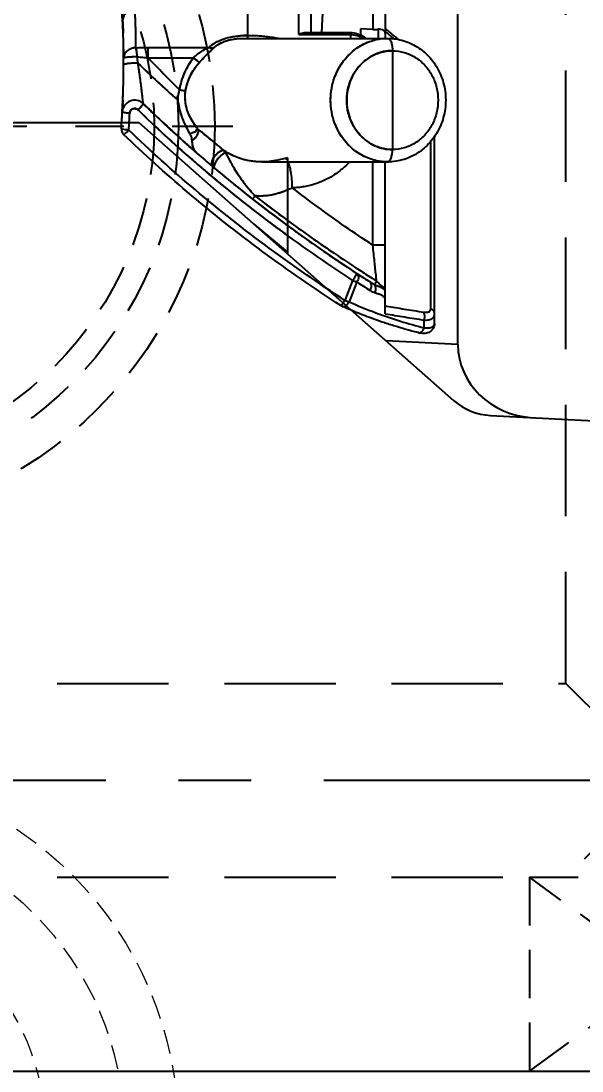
# Model space of a CAD drawing. Header units: millimetres. Extents: x 29875 to 31218, y -21313 to -20364.
# Drawn here: x 30561.32 to 30584.48, y -20722.24 to -20678.9 of the extents above; entities that cross this region are included whole.
import ezdxf

# ---------------------------------------------------------------- set-up
doc = ezdxf.new("R2010")
doc.units = ezdxf.units.MM
doc.header["$LTSCALE"] = 8
for name, pattern in [('CENTER', [2, 1.25, -0.25, 0.25, -0.25]), ('HIDDEN', [0.375, 0.25, -0.125]), ('HIDDEN2', [0.1875, 0.125, -0.0625])]:
    doc.linetypes.add(name, pattern=pattern)
doc.layers.get('DEFPOINTS').update_dxf_attribs({"color": 6})
for name, color, linetype in [('Cav-cor', 30, 'Continuous'), ('GE', 214, 'Continuous'), ('PRODUCT', 1, 'Continuous'), ('SP', 3, 'Continuous'), ('WT', 4, 'Continuous')]:
    doc.layers.add(name, color=color, linetype=linetype)
doc.layers.add('dim', color=3, linetype='Continuous', lineweight=15)
doc.styles.add('ROMANS', font='ROMANS.shx', dxfattribs={"height": 5, "bigfont": 'chineset.shx'})
doc.styles.get("Standard").update_dxf_attribs({"font": 'txt.shx', "width": 0.8, "bigfont": 'chineset.shx'})
doc.dimstyles.new('ISO-25', dxfattribs={"dimtxt": 5, "dimasz": 4, "dimexe": 0.3, "dimexo": 0.3, "dimtad": 0, "dimzin": 1, "dimdsep": 46, "dimtxsty": 'Standard', "dimcen": 0, "dimclrd": 3, "dimclre": 3, "dimclrt": 3, "dimazin": 0, "dimtfac": 1, "dimtofl": 0, "dimtmove": 0, "dimatfit": 0, "dimfxl": 0, "dimarcsym": 0})

# ---------------------------------------------------------------- blocks, each defined once
blk = doc.blocks.new('*D27089')
at = {"layer": 'DEFPOINTS', "color": 0}
for p in [(30627.82, -20690.167), (30477.82, -20713.239), (30627.82, -20842.89)]:
    blk.add_point(p, dxfattribs=at)
at = {"layer": 'dim', "color": 3, "lineweight": -2}
for p, q in [((30627.82, -20690.467), (30627.82, -20843.19)), ((30477.82, -20713.539), (30477.82, -20843.19)), ((30481.82, -20842.89), (30543.862, -20842.89)), ((30623.82, -20842.89), (30561.778, -20842.89))]:
    blk.add_line(p, q, dxfattribs=at)
at = {"layer": 'dim', "color": 3}
for points in [[(30481.82, -20842.224), (30481.82, -20843.557), (30477.82, -20842.89)], [(30623.82, -20843.557), (30623.82, -20842.224), (30627.82, -20842.89)]]:
    blk.add_solid(points, dxfattribs=at)
at = {"layer": 'dim', "color": 3, "insert": (30552.82, -20842.89), "char_height": 5, "attachment_point": 5}
blk.add_mtext('150.00', dxfattribs=at)
blk = doc.blocks.new('20160815.170155')
at = {"layer": 'GE', "lineweight": 13}
h = blk.add_hatch(dxfattribs=at)
h.set_pattern_fill('ANSI31', color=256, scale=4, style=0)
h.set_pattern_definition([(315, (26687.59036, -19615.64165), (-0.3535533906, -0.3535533906), [])])
h.paths.add_polyline_path([(0, 0), (0, -8, -0.414214), (-8, 0)])
h.paths.add_polyline_path([(0, 8, -0.414214), (8, 0), (0, 0)])
at = {"layer": 'GE', "linetype": 'CENTER', "lineweight": 13, "ltscale": 5}
for p, q in [((0, 18), (0, -18)), ((18, 0), (-18, 0))]:
    blk.add_line(p, q, dxfattribs=at)
at = {"layer": 'GE', "linetype": 'HIDDEN2', "lineweight": 13}
for radius in [15, 12.75, 9.5, 8]:
    blk.add_circle((0, 0), radius, dxfattribs=at)
at = {"layer": 'GE', "lineweight": 13, "style": 'ROMANS', "width": 0.75}
for s, p in [('G', (-5.027, 1.244)), ('E', (1.624, -5.579))]:
    blk.add_text(s, height=4.343, dxfattribs=at).set_placement(p)
blk = doc.blocks.new('20160826.095208')
at = {"layer": 'SP', "linetype": 'CENTER'}
for p, q in [((0, -17.25), (0, 17.25)), ((-17.25, 0), (17.25, 0))]:
    blk.add_line(p, q, dxfattribs=at)
at = {"layer": 'SP', "linetype": 'HIDDEN'}
for radius in [16.5, 15, 14]:
    blk.add_circle((0, 0), radius, dxfattribs=at)
at = {"layer": 'SP'}
for s, p in [('S', (-5.456, 1.995)), ('P', (3.888, -6.392))]:
    blk.add_text(s, height=4.111, dxfattribs=at).set_placement(p)
at = {"layer": 'SP', "color": 6, "insert": (-1.275, -8.844), "char_height": 3.2812, "attachment_point": 5}
blk.add_mtext('Ø30.00', dxfattribs=at)
blk = doc.blocks.new('20150513.114825')
at = {"layer": 'WT', "color": 125, "linetype": 'HIDDEN'}
for p, q in [((-5.5, 8), (5.5, 8)), ((5.5, 8), (-5.5, 0)), ((-5.5, 8), (5.5, 0)), ((-5.5, 0), (-5.5, 8)), ((5.5, 0), (5.5, 8)), ((-5.5, 0), (5.5, 0))]:
    blk.add_line(p, q, dxfattribs=at)
blk = doc.blocks.new('*D27716')
at = {"layer": 'DEFPOINTS', "color": 0}
for p in [(30627.82, -20714.239), (30489.82, -20722.239), (30489.82, -20738.084)]:
    blk.add_point(p, dxfattribs=at)
at = {"layer": 'dim', "color": 3, "lineweight": -2}
for p, q in [((30627.82, -20714.539), (30627.82, -20738.384)), ((30489.82, -20722.539), (30489.82, -20738.384)), ((30493.82, -20738.084), (30549.528, -20738.084)), ((30623.82, -20738.084), (30568.112, -20738.084))]:
    blk.add_line(p, q, dxfattribs=at)
at = {"layer": 'dim', "color": 3}
for points in [[(30493.82, -20737.417), (30493.82, -20738.75), (30489.82, -20738.084)], [(30623.82, -20738.75), (30623.82, -20737.417), (30627.82, -20738.084)]]:
    blk.add_solid(points, dxfattribs=at)
at = {"layer": 'dim', "color": 3, "insert": (30558.82, -20738.084), "char_height": 5, "attachment_point": 5}
blk.add_mtext('138.00', dxfattribs=at)

msp = doc.modelspace()

# ---------------------------------------------------------------- linework, layer by layer
at = {"layer": 'Cav-cor', "color": 241}
for p, q in [((30579.363, -20692.249), (30579.363, -20670.322)), ((30570.677, -20674.194), (30570.677, -20679.615)), ((30570.535, -20679.612), (30570.535, -20679.612)), ((30570.535, -20679.612), (30570.677, -20679.615)), ((30570.677, -20679.612), (30576.463, -20679.612)), ((30566.568, -20679.984), (30569.078, -20679.984)), ((30566.568, -20680.412), (30566.568, -20679.984)), ((30576.658, -20680.122), (30576.658, -20684.202)), ((30566.568, -20680.412), (30568.439, -20680.412)), ((30549.231, -20683.086), (30566.193, -20683.086)), ((30566.193, -20683.086), (30579.186, -20694.556)), ((30568.22, -20684.029), (30568.286, -20684.087)), ((30572.32, -20684.548), (30572.213, -20684.577)), ((30572.213, -20684.577), (30572.213, -20684.577)), ((30572.32, -20684.548), (30572.32, -20688.495)), ((30571.265, -20684.712), (30571.262, -20684.712)), ((30572.32, -20684.712), (30576.463, -20684.712)), ((30569.001, -20685.147), (30569.094, -20685.225)), ((30572.32, -20688.418), (30570.933, -20687.271)), ((30579.363, -20692.249), (30576.397, -20692.093)), ((30580.71, -20695.178), (30627.82, -20697.647)), ((30485.82, -20722.239), (30619.82, -20722.239))]:
    msp.add_line(p, q, dxfattribs=at)
msp.add_lwpolyline([(30572.213, -20684.577), (30571.931, -20684.642), (30571.466, -20684.705), (30571.262, -20684.712)], dxfattribs=at)
for centre, radius, start, end in [((30536.381, -20680.042), 29.69, 0.0774, 3.094), ((30570.73, -20684.005), 4.517, 90.6769, 92.7645), ((30530.496, -20680.521), 35.065, 359.6831, 0.1447), ((30601.088, -20644.581), 50.205, 225.9067, 228.4434), ((30603.69, -20645.154), 51.197, 223.5251, 225.6011), ((30520.15, -20680.372), 45.412, 357.3801, 359.3564), ((30528.728, -20680.512), 36.834, 359.4244, 359.6846), ((30566.015, -20682.676), 0.51, 45.7559, 177.2504), ((30603.526, -20644.159), 53.254, 225.7578, 228.3484), ((30603.656, -20644.026), 53.441, 225.7582, 229.0101), ((30572.261, -20677.111), 6.74, 228.3811, 228.5614), ((30571.499, -20682.465), 3.712, 174.829, 175.3464), ((30569.837, -20682.025), 1.736, 182.6008, 184.5348), ((30499.486, -20679.474), 66.096, 356.86813, 357.24478), ((30506.516, -20679.817), 59.058, 357.24874, 357.44672), ((30500.147, -20679.545), 65.74, 356.91297, 357.24599), ((30566.015, -20682.714), 0.204, 45.7633, 177.243), ((30603.918, -20643.778), 54.134, 225.7699, 228.9776), ((30604.502, -20643.085), 54.706, 228.3324, 228.455), ((30604.714, -20642.844), 55.027, 228.547, 228.9846), ((30605.075, -20642.429), 55.577, 228.9853, 229.8197), ((30570.929, -20682.342), 2.268, 237.087, 239.7653), ((30605.074, -20642.467), 55.881, 228.9657, 229.7956), ((30605.349, -20642.106), 56.001, 229.8188, 229.9438), ((30605.772, -20641.599), 56.661, 229.9459, 231.1079), ((30605.768, -20641.642), 56.96, 229.9208, 231.0769), ((30606.448, -20640.763), 57.736, 231.10703, 231.97735), ((30606.425, -20640.83), 58.005, 231.07624, 231.95792), ((30607.513, -20639.388), 59.475, 231.98512, 233.72045), ((30607.484, -20639.426), 59.427, 231.98439, 233.59724), ((30607.895, -20638.61), 60.159, 232.15217, 233.74691), ((30607.332, -20639.664), 59.482, 231.96159, 233.69698), ((30608.011, -20638.748), 60.623, 233.69229, 233.93151), ((30580.84, -20692.682), 2.5, 228.5615, 267)]:
    msp.add_arc(centre, radius, start, end, dxfattribs=at)
msp.add_ellipse((30582.61, -20692.274), major_axis=(-3.243, 0.17), ratio=0.923761, start_param=0.048374, end_param=1.570796, dxfattribs=at)
for points in [[(30565.519, -20678.896), (30565.448, -20677.627), (30565.284, -20676.375), (30564.969, -20675.165)], [(30566.071, -20680.002), (30566.236, -20679.99), (30566.402, -20679.984), (30566.568, -20679.984)], [(30566.125, -20680.379), (30566.273, -20680.384), (30566.421, -20680.396), (30566.568, -20680.412)], [(30567.803, -20682.131), (30567.815, -20681.997), (30567.837, -20681.864), (30567.869, -20681.734)], [(30567.8, -20682.159), (30567.802, -20682.174), (30567.803, -20682.188), (30567.804, -20682.202)], [(30572.25, -20684.578), (30572.238, -20684.575), (30572.225, -20684.574), (30572.213, -20684.577)], [(30571.262, -20684.712), (30571.072, -20684.712), (30570.881, -20684.694), (30570.694, -20684.657)]]:
    msp.add_open_spline(points, degree=3, dxfattribs=at)
for points, knots in [([(30566.028, -20678.44), (30565.96, -20678.441), (30565.826, -20678.465), (30565.654, -20678.566), (30565.539, -20678.716), (30565.515, -20678.838), (30565.519, -20678.896)], [0, 0, 0, 0, 0.26978, 0.52894, 0.771042, 1, 1, 1, 1]), ([(30565.561, -20680.432), (30565.56, -20680.127), (30565.552, -20679.614), (30565.53, -20679.103), (30565.519, -20678.896)], [0, 0, 0, 0, 0.594294, 1, 1, 1, 1]), ([(30569.078, -20679.984), (30569.16, -20679.912), (30569.35, -20679.775), (30569.69, -20679.624), (30570.086, -20679.528), (30570.368, -20679.501), (30570.513, -20679.493)], [0, 0, 0, 0, 0.211529, 0.451951, 0.718626, 1, 1, 1, 1]), ([(30569.301, -20679.99), (30569.366, -20679.929), (30569.575, -20679.78), (30569.999, -20679.639), (30570.35, -20679.612), (30570.535, -20679.612)], [0, 0, 0, 0, 0.202278, 0.578925, 1, 1, 1, 1]), ([(30576.463, -20684.712), (30576.308, -20684.712), (30575.998, -20684.679), (30575.553, -20684.532), (30575.142, -20684.294), (30574.661, -20683.866), (30574.226, -20683.153), (30574.046, -20682.162), (30574.226, -20681.171), (30574.661, -20680.459), (30575.142, -20680.031), (30575.553, -20679.792), (30575.998, -20679.645), (30576.308, -20679.612), (30576.463, -20679.612)], [0, 0, 0, 0, 0.060184, 0.120765, 0.182035, 0.244215, 0.370808, 0.5, 0.629192, 0.755785, 0.817965, 0.879235, 0.939816, 1, 1, 1, 1]), ([(30576.463, -20679.612), (30576.476, -20679.612), (30576.504, -20679.621), (30576.541, -20679.652), (30576.575, -20679.701), (30576.615, -20679.792), (30576.649, -20679.935), (30576.658, -20680.057), (30576.658, -20680.122)], [0, 0, 0, 0, 0.067661, 0.148179, 0.248013, 0.368589, 0.662744, 1, 1, 1, 1]), ([(30566.071, -20680.002), (30566.005, -20680.002), (30565.875, -20680.023), (30565.706, -20680.116), (30565.589, -20680.258), (30565.561, -20680.375), (30565.561, -20680.431)], [0, 0, 0, 0, 0.269845, 0.528546, 0.770551, 1, 1, 1, 1]), ([(30566.126, -20680.379), (30566.123, -20680.342), (30566.115, -20680.27), (30566.099, -20680.144), (30566.084, -20680.055), (30566.071, -20680.002)], [0, 0, 0, 0, 0.293936, 0.567491, 1, 1, 1, 1]), ([(30568.439, -20680.412), (30568.491, -20680.369), (30568.593, -20680.282), (30568.751, -20680.163), (30568.913, -20680.064), (30569.024, -20680.01), (30569.078, -20679.984)], [0, 0, 0, 0, 0.2632, 0.520054, 0.767122, 1, 1, 1, 1]), ([(30568.681, -20680.613), (30568.786, -20680.493), (30568.947, -20680.325), (30569.158, -20680.122), (30569.257, -20680.032), (30569.301, -20679.99)], [0, 0, 0, 0, 0.54401, 0.79259, 1, 1, 1, 1]), ([(30569.078, -20679.984), (30569.098, -20679.991), (30569.17, -20680.01), (30569.25, -20680.008), (30569.301, -20679.99)], [0, 0, 0, 0, 0.270769, 1, 1, 1, 1]), ([(30576.658, -20680.122), (30576.534, -20680.122), (30576.286, -20680.149), (30575.93, -20680.266), (30575.601, -20680.457), (30575.217, -20680.799), (30574.868, -20681.37), (30574.725, -20682.162), (30574.868, -20682.955), (30575.217, -20683.525), (30575.601, -20683.868), (30575.93, -20684.058), (30576.286, -20684.176), (30576.534, -20684.202), (30576.658, -20684.202)], [0, 0, 0, 0, 0.060176, 0.120763, 0.18203, 0.244211, 0.370805, 0.499998, 0.629191, 0.755786, 0.817967, 0.879235, 0.939823, 1, 1, 1, 1]), ([(30566.126, -20680.379), (30566.055, -20680.382), (30565.952, -20680.379), (30565.82, -20680.385), (30565.735, -20680.392), (30565.673, -20680.399), (30565.631, -20680.406), (30565.607, -20680.41), (30565.588, -20680.413), (30565.574, -20680.417), (30565.563, -20680.422), (30565.561, -20680.428), (30565.561, -20680.431)], [0, 0, 0, 0, 0.367965, 0.538211, 0.689213, 0.814646, 0.866053, 0.909019, 0.942984, 0.968053, 0.98542, 1, 1, 1, 1]), ([(30566.154, -20680.639), (30566.081, -20680.637), (30565.943, -20680.637), (30565.78, -20680.648), (30565.671, -20680.665), (30565.62, -20680.677), (30565.589, -20680.689), (30565.572, -20680.697), (30565.561, -20680.708), (30565.561, -20680.715)], [0, 0, 0, 0, 0.359638, 0.678948, 0.805126, 0.901733, 0.937792, 0.96565, 1, 1, 1, 1]), ([(30566.154, -20680.639), (30566.149, -20680.596), (30566.14, -20680.509), (30566.13, -20680.422), (30566.125, -20680.379)], [0, 0, 0, 0, 0.499264, 1, 1, 1, 1]), ([(30566.371, -20682.311), (30566.371, -20682.311), (30566.37, -20682.309), (30566.37, -20682.308), (30566.37, -20682.303), (30566.369, -20682.296), (30566.368, -20682.282), (30566.365, -20682.261), (30566.363, -20682.236), (30566.359, -20682.205), (30566.355, -20682.17), (30566.349, -20682.115), (30566.34, -20682.038), (30566.329, -20681.938), (30566.316, -20681.828), (30566.296, -20681.668), (30566.27, -20681.456), (30566.234, -20681.192), (30566.196, -20680.918), (30566.168, -20680.733), (30566.154, -20680.639)], [0, 0, 0, 0, 0.000454, 0.001825, 0.004099, 0.00726, 0.016177, 0.028452, 0.043918, 0.062324, 0.083412, 0.106923, 0.160265, 0.220703, 0.28669, 0.357078, 0.507616, 0.666985, 0.831883, 1, 1, 1, 1]), ([(30567.869, -20681.734), (30567.913, -20681.496), (30568.054, -20681.03), (30568.297, -20680.607), (30568.439, -20680.412)], [0, 0, 0, 0, 0.499953, 1, 1, 1, 1]), ([(30568.121, -20681.775), (30568.155, -20681.561), (30568.291, -20681.14), (30568.537, -20680.775), (30568.681, -20680.613)], [0, 0, 0, 0, 0.500453, 1, 1, 1, 1]), ([(30568.439, -20680.412), (30568.466, -20680.432), (30568.518, -20680.471), (30568.589, -20680.526), (30568.642, -20680.573), (30568.671, -20680.6), (30568.681, -20680.613)], [0, 0, 0, 0, 0.325169, 0.618758, 0.85102, 1, 1, 1, 1]), ([(30567.869, -20681.734), (30567.92, -20681.743), (30568.003, -20681.757), (30568.087, -20681.771), (30568.121, -20681.775)], [0, 0, 0, 0, 0.60236, 1, 1, 1, 1]), ([(30568.102, -20682.104), (30568.101, -20682.076), (30568.098, -20681.967), (30568.107, -20681.857), (30568.121, -20681.775)], [0, 0, 0, 0, 0.248662, 1, 1, 1, 1]), ([(30566.157, -20682.568), (30566.186, -20682.538), (30566.229, -20682.494), (30566.281, -20682.436), (30566.314, -20682.398), (30566.34, -20682.366), (30566.359, -20682.34), (30566.368, -20682.324), (30566.373, -20682.313), (30566.371, -20682.311)], [0, 0, 0, 0, 0.371554, 0.54352, 0.695166, 0.820731, 0.914905, 0.974568, 1, 1, 1, 1]), ([(30567.804, -20682.202), (30567.835, -20682.444), (30567.958, -20682.918), (30568.172, -20683.355), (30568.293, -20683.563)], [0, 0, 0, 0, 0.504573, 1, 1, 1, 1]), ([(30568.637, -20683.365), (30568.497, -20683.199), (30568.249, -20682.826), (30568.123, -20682.388), (30568.106, -20682.162)], [0, 0, 0, 0, 0.489287, 1, 1, 1, 1]), ([(30565.811, -20682.704), (30565.772, -20682.702), (30565.699, -20682.697), (30565.614, -20682.687), (30565.559, -20682.676), (30565.531, -20682.668), (30565.514, -20682.662), (30565.505, -20682.655), (30565.505, -20682.652)], [0, 0, 0, 0, 0.374097, 0.693644, 0.816894, 0.909696, 0.969892, 1, 1, 1, 1]), ([(30568.293, -20683.563), (30568.314, -20683.553), (30568.351, -20683.528), (30568.407, -20683.496), (30568.458, -20683.487), (30568.496, -20683.478), (30568.529, -20683.464), (30568.564, -20683.434), (30568.577, -20683.394), (30568.588, -20683.366), (30568.608, -20683.35), (30568.627, -20683.359), (30568.637, -20683.365)], [0, 0, 0, 0, 0.161624, 0.314296, 0.455588, 0.522477, 0.58688, 0.709417, 0.831115, 0.880678, 0.917867, 1, 1, 1, 1]), ([(30568.293, -20683.563), (30568.3, -20683.575), (30568.312, -20683.598), (30568.328, -20683.634), (30568.343, -20683.67), (30568.359, -20683.705), (30568.369, -20683.739), (30568.367, -20683.772), (30568.365, -20683.806), (30568.378, -20683.828), (30568.386, -20683.838)], [0, 0, 0, 0, 0.13701, 0.270598, 0.402528, 0.534809, 0.655617, 0.763635, 0.869345, 1, 1, 1, 1]), ([(30568.637, -20683.365), (30568.653, -20683.45), (30568.611, -20683.594), (30568.501, -20683.744), (30568.424, -20683.811), (30568.381, -20683.839)], [0, 0, 0, 0, 0.460516, 0.73089, 1, 1, 1, 1]), ([(30568.637, -20683.365), (30568.798, -20683.497), (30569.153, -20683.789), (30569.507, -20684.082), (30569.697, -20684.246)], [0, 0, 0, 0, 0.4525, 1, 1, 1, 1]), ([(30568.381, -20683.839), (30568.382, -20683.892), (30568.389, -20683.991), (30568.42, -20684.134), (30568.492, -20684.261), (30568.563, -20684.33), (30568.602, -20684.364)], [0, 0, 0, 0, 0.269502, 0.504981, 0.734649, 1, 1, 1, 1]), ([(30569.697, -20684.246), (30569.669, -20684.241), (30569.599, -20684.252), (30569.499, -20684.305), (30569.396, -20684.389), (30569.303, -20684.495), (30569.23, -20684.611), (30569.191, -20684.709), (30569.18, -20684.781), (30569.181, -20684.837), (30569.199, -20684.875), (30569.217, -20684.891)], [0, 0, 0, 0, 0.095293, 0.221033, 0.370176, 0.529462, 0.683288, 0.817131, 0.87347, 0.922058, 1, 1, 1, 1]), ([(30569.762, -20684.338), (30569.739, -20684.345), (30569.69, -20684.368), (30569.586, -20684.441), (30569.462, -20684.567), (30569.36, -20684.71), (30569.307, -20684.825), (30569.293, -20684.877), (30569.291, -20684.901)], [0, 0, 0, 0, 0.094295, 0.214348, 0.501455, 0.787799, 0.906726, 1, 1, 1, 1]), ([(30569.697, -20684.246), (30569.716, -20684.265), (30569.735, -20684.299), (30569.756, -20684.33), (30569.762, -20684.338)], [0, 0, 0, 0, 0.724779, 1, 1, 1, 1]), ([(30569.762, -20684.338), (30569.765, -20684.334), (30569.773, -20684.322), (30569.782, -20684.31), (30569.788, -20684.301)], [0, 0, 0, 0, 0.311825, 1, 1, 1, 1]), ([(30569.762, -20684.338), (30569.788, -20684.371), (30569.83, -20684.446), (30569.889, -20684.564), (30569.959, -20684.683), (30570.025, -20684.811), (30570.099, -20684.94), (30570.207, -20685.117), (30570.294, -20685.247), (30570.356, -20685.333)], [0, 0, 0, 0, 0.108387, 0.221328, 0.341452, 0.465346, 0.593713, 0.726102, 1, 1, 1, 1]), ([(30570.694, -20684.657), (30570.535, -20684.626), (30570.22, -20684.532), (30569.929, -20684.383), (30569.788, -20684.301)], [0, 0, 0, 0, 0.499395, 1, 1, 1, 1]), ([(30572.32, -20684.64), (30572.315, -20684.633), (30572.296, -20684.608), (30572.271, -20684.585), (30572.25, -20684.578)], [0, 0, 0, 0, 0.301831, 1, 1, 1, 1]), ([(30576.463, -20684.712), (30576.476, -20684.712), (30576.504, -20684.704), (30576.541, -20684.672), (30576.575, -20684.624), (30576.615, -20684.533), (30576.649, -20684.39), (30576.658, -20684.268), (30576.658, -20684.202)], [0, 0, 0, 0, 0.067661, 0.148179, 0.248013, 0.368589, 0.662744, 1, 1, 1, 1]), ([(30569.291, -20684.901), (30569.29, -20684.908), (30569.289, -20684.932), (30569.297, -20684.959), (30569.31, -20684.97)], [0, 0, 0, 0, 0.307391, 1, 1, 1, 1]), ([(30570.356, -20685.333), (30570.403, -20685.401), (30570.598, -20685.672), (30570.814, -20685.928), (30570.984, -20686.114)], [0, 0, 0, 0, 0.246914, 1, 1, 1, 1]), ([(30572.32, -20685.876), (30572.106, -20685.968), (30571.668, -20686.11), (30571.206, -20686.135), (30570.984, -20686.114)], [0, 0, 0, 0, 0.510796, 1, 1, 1, 1]), ([(30570.984, -20686.114), (30570.969, -20686.132), (30570.95, -20686.158), (30570.925, -20686.19), (30570.911, -20686.209), (30570.899, -20686.224), (30570.892, -20686.234), (30570.888, -20686.24), (30570.886, -20686.243), (30570.885, -20686.244), (30570.884, -20686.245), (30570.884, -20686.245)], [0, 0, 0, 0, 0.418732, 0.591338, 0.735645, 0.849955, 0.932703, 0.961905, 0.982886, 0.995578, 1, 1, 1, 1])]:
    msp.add_open_spline(points, degree=3, knots=knots, dxfattribs=at)
at = {"layer": 'PRODUCT'}
for p, q in [((30576.36, -20676.153), (30576.36, -20679.612)), ((30575.85, -20676.55), (30575.85, -20679.242)), ((30573.3, -20679.373), (30573.3, -20677.908)), ((30573.799, -20678.02), (30573.725, -20679.373)), ((30572.79, -20679.455), (30572.79, -20678.28)), ((30573.065, -20679.373), (30574.924, -20679.373)), ((30574.924, -20679.455), (30574.924, -20679.373)), ((30575.85, -20679.242), (30575.34, -20679.216)), ((30575.34, -20679.216), (30575.34, -20679.483)), ((30576.07, -20679.239), (30576.07, -20679.612)), ((30570.536, -20679.612), (30576.463, -20679.612)), ((30572.79, -20679.455), (30574.924, -20679.455)), ((30566.568, -20679.984), (30569.078, -20679.984)), ((30566.568, -20680.412), (30566.568, -20679.984)), ((30566.568, -20680.412), (30568.439, -20680.412)), ((30565.468, -20683.345), (30565.468, -20683.345)), ((30578.4, -20691.378), (30578.4, -20683.637)), ((30571.262, -20684.712), (30576.463, -20684.712)), ((30575.85, -20688.153), (30575.85, -20684.712)), ((30576.36, -20690.98), (30576.36, -20684.712)), ((30576.36, -20688.153), (30575.85, -20688.153)), ((30575.016, -20689.607), (30574.693, -20690.427)), ((30575.193, -20689.668), (30574.87, -20690.487)), ((30574.568, -20690.669), (30574.528, -20690.647)), ((30577.969, -20691.562), (30577.969, -20691.241))]:
    msp.add_line(p, q, dxfattribs=at)
msp.add_arc((30566.015, -20682.676), 0.51, 45.7559, 177.2504, dxfattribs=at)
for points, start_tangent, end_tangent in [([(30565.519, -20678.896), (30564.964, -20675.142)], (-0.055226, 0.998474), (-0.253023, 0.96746)), ([(30565.476, -20678.272), (30565.519, -20678.896)], (0.081044, -0.996711), (0.055225, -0.998474)), ([(30566.028, -20678.44), (30565.827, -20678.477), (30565.659, -20678.578), (30565.55, -20678.725), (30565.519, -20678.896)], (-0.999866, -0.016381), (0.055226, -0.998474)), ([(30566.071, -20680.002), (30566.059, -20679.202), (30566.028, -20678.44)], (-0.0026, 0.999997), (-0.05523, 0.998474)), ([(30565.519, -20678.896), (30565.529, -20679.098)], (0.055225, -0.998474), (0.047411, -0.998875)), ([(30565.56, -20680.238), (30565.546, -20679.518), (30565.519, -20678.896)], (-0.008394, 0.999965), (-0.055226, 0.998474)), ([(30565.529, -20679.098), (30565.541, -20679.379)], (0.047411, -0.998875), (0.037006, -0.999315)), ([(30572.79, -20679.455), (30572.955, -20679.388), (30573.068, -20679.373)], (0.878339, 0.478038), (0.999992, -0.004088)), ([(30574.924, -20679.373), (30575.221, -20679.421)], (1, -0.000359), (0.949423, -0.314001)), ([(30575.85, -20679.242), (30575.965, -20679.244), (30576.07, -20679.239)], (0.998671, -0.05153), (0.995849, 0.091017)), ([(30576.273, -20679.277), (30576.181, -20679.244), (30576.07, -20679.239)], (-0.870687, 0.491837), (-0.995849, -0.091017)), ([(30576.36, -20679.402), (30576.336, -20679.332), (30576.273, -20679.277)], (0, 1), (-0.870687, 0.491837)), ([(30576.36, -20679.203), (30576.393, -20679.231)], (0.760423, -0.649429), (0.760745, -0.64905)), ([(30576.398, -20679.356), (30576.36, -20679.323)], (-0.7612, 0.648517), (-0.760825, 0.648957)), ([(30576.393, -20679.231), (30576.419, -20679.253)], (0.760745, -0.64905), (0.761002, -0.64875)), ([(30576.562, -20679.495), (30576.398, -20679.356)], (-0.762777, 0.646662), (-0.7612, 0.648517)), ([(30576.419, -20679.253), (30576.458, -20679.287)], (0.761002, -0.64875), (0.76138, -0.648305)), ([(30576.458, -20679.287), (30576.621, -20679.425)], (0.76138, -0.648305), (0.762967, -0.646437)), ([(30569.078, -20679.984), (30569.166, -20679.911), (30569.258, -20679.846), (30569.353, -20679.787), (30569.451, -20679.735), (30569.554, -20679.688), (30569.66, -20679.647), (30569.771, -20679.611), (30569.887, -20679.579), (30570.009, -20679.552), (30570.14, -20679.53), (30570.279, -20679.512), (30570.429, -20679.498), (30570.592, -20679.49)], (0.746474, 0.665415), (0.999538, 0.03041)), ([(30569.301, -20679.99), (30569.373, -20679.928), (30569.45, -20679.873), (30569.531, -20679.825), (30569.617, -20679.782), (30569.705, -20679.745), (30569.798, -20679.712), (30569.893, -20679.685), (30569.993, -20679.662), (30570.098, -20679.644), (30570.208, -20679.629), (30570.324, -20679.619), (30570.448, -20679.613), (30570.534, -20679.612)], (0.72515, 0.688591), (1, 0.00026)), ([(30570.592, -20679.49), (30570.771, -20679.488)], (0.999538, 0.03041), (0.999977, -0.006825)), ([(30570.771, -20679.488), (30570.969, -20679.493), (30571.192, -20679.507), (30571.443, -20679.532), (30571.724, -20679.569), (30571.974, -20679.611)], (0.999977, -0.006825), (0.983623, -0.18024)), ([(30574.106, -20682.162), (30574.186, -20681.503), (30574.421, -20680.888), (30574.797, -20680.359), (30575.285, -20679.953), (30575.854, -20679.699), (30576.462, -20679.612)], (0, 1), (1, 0.000037)), ([(30574.924, -20679.455), (30574.926, -20679.612)], (0.015368, -0.999882), (0.015218, -0.999884)), ([(30574.924, -20679.455), (30575.137, -20679.477)], (0.999996, 0.002917), (0.97782, -0.209446)), ([(30575.137, -20679.477), (30575.341, -20679.544)], (0.97782, -0.209446), (0.911156, -0.412062)), ([(30575.221, -20679.421), (30575.498, -20679.565), (30575.562, -20679.617)], (0.949423, -0.314001), (0.752779, -0.658273)), ([(30575.341, -20679.544), (30575.459, -20679.608)], (0.911156, -0.412062), (0.849019, -0.528362)), ([(30576.462, -20679.612), (30576.794, -20679.637), (30577.446, -20679.837), (30578.022, -20680.226), (30578.473, -20680.776), (30578.759, -20681.439), (30578.857, -20682.162)], (1, 0.000054), (0, -1)), ([(30576.725, -20679.633), (30576.562, -20679.495)], (-0.764345, 0.644807), (-0.762777, 0.646662)), ([(30576.621, -20679.425), (30576.723, -20679.511)], (0.762967, -0.646437), (0.763946, -0.64528)), ([(30576.723, -20679.511), (30576.918, -20679.676)], (0.763946, -0.64528), (0.765824, -0.64305)), ([(30565.558, -20680.06), (30565.56, -20680.238)], (0.013923, -0.999903), (0.008394, -0.999965)), ([(30565.56, -20680.238), (30565.561, -20680.324)], (0.008394, -0.999965), (0.005774, -0.999983)), ([(30565.561, -20680.432), (30565.56, -20680.238)], (-0.002566, 0.999997), (-0.008394, 0.999965)), ([(30565.6, -20680.267), (30565.561, -20680.431)], (-0.438978, -0.898498), (0.002599, -0.999997)), ([(30566.071, -20680.002), (30565.876, -20680.035), (30565.71, -20680.128), (30565.6, -20680.267)], (-1, -0.000813), (-0.438978, -0.898498)), ([(30566.071, -20680.002), (30566.314, -20679.989), (30566.568, -20679.984)], (0.997223, 0.074474), (1, 0.000074)), ([(30566.126, -20680.379), (30566.11, -20680.232), (30566.092, -20680.102), (30566.071, -20680.002)], (-0.070318, 0.997525), (-0.230551, 0.97306)), ([(30568.439, -20680.412), (30568.52, -20680.344), (30568.593, -20680.284), (30568.663, -20680.23), (30568.729, -20680.182), (30568.794, -20680.138), (30568.857, -20680.1), (30568.918, -20680.065), (30568.976, -20680.034), (30569.03, -20680.007), (30569.078, -20679.984)], (0.766758, 0.641936), (0.90567, 0.423982)), ([(30568.681, -20680.613), (30568.764, -20680.52), (30568.841, -20680.438), (30568.913, -20680.363), (30568.981, -20680.294), (30569.046, -20680.231), (30569.107, -20680.172), (30569.164, -20680.118), (30569.216, -20680.07), (30569.262, -20680.027), (30569.301, -20679.99)], (0.661278, 0.750141), (0.725233, 0.688504)), ([(30569.078, -20679.984), (30569.157, -20680.002), (30569.232, -20680.004), (30569.301, -20679.99)], (0.948979, -0.31534), (0.94549, 0.325652)), ([(30574.773, -20682.162), (30574.836, -20681.638), (30575.024, -20681.146), (30575.323, -20680.721), (30575.715, -20680.396), (30576.17, -20680.192), (30576.658, -20680.122), (30577.146, -20680.192), (30577.601, -20680.396), (30577.992, -20680.721), (30578.291, -20681.145), (30578.479, -20681.638), (30578.542, -20682.162)], (0, 1), (0, -1)), ([(30565.561, -20680.324), (30565.561, -20680.432)], (0.005774, -0.999983), (0.002567, -0.999997)), ([(30565.605, -20680.41), (30565.561, -20680.431)], (-0.993141, -0.116927), (0.002599, -0.999997)), ([(30565.561, -20680.715), (30565.561, -20680.432)], (0.00549, 0.999985), (-0.002566, 0.999997)), ([(30566.154, -20680.639), (30565.935, -20680.64), (30565.741, -20680.655), (30565.608, -20680.682), (30565.561, -20680.715)], (-0.999513, 0.031211), (-0.005556, -0.999985)), ([(30566.126, -20680.379), (30565.914, -20680.382), (30565.73, -20680.393), (30565.605, -20680.41)], (-0.998918, -0.046502), (-0.993141, -0.116927)), ([(30566.125, -20680.379), (30566.341, -20680.391), (30566.568, -20680.412)], (0.999378, -0.035259), (0.993838, -0.110843)), ([(30566.154, -20680.639), (30566.14, -20680.508), (30566.125, -20680.379)], (-0.103248, 0.994656), (-0.111213, 0.993797)), ([(30566.154, -20680.639), (30566.951, -20681.395), (30567.784, -20682.15)], (0.718165, -0.695872), (0.748264, -0.663401)), ([(30566.371, -20682.311), (30566.366, -20682.268), (30566.351, -20682.135), (30566.325, -20681.902), (30566.284, -20681.571), (30566.228, -20681.148), (30566.154, -20680.639)], (-0.103219, 0.994659), (-0.152193, 0.988351)), ([(30567.869, -20681.734), (30567.211, -20681.077), (30566.568, -20680.412)], (-0.714462, 0.699675), (-0.688646, 0.725098)), ([(30567.869, -20681.734), (30567.911, -20681.541), (30567.965, -20681.349), (30568.032, -20681.158), (30568.112, -20680.968), (30568.206, -20680.781), (30568.315, -20680.595), (30568.439, -20680.412)], (0.178552, 0.98393), (0.587293, 0.809374)), ([(30568.121, -20681.775), (30568.156, -20681.601), (30568.207, -20681.427), (30568.272, -20681.257), (30568.352, -20681.089), (30568.446, -20680.925), (30568.556, -20680.766), (30568.681, -20680.613)], (0.160298, 0.987069), (0.661259, 0.750158)), ([(30568.439, -20680.412), (30568.546, -20680.493), (30568.632, -20680.564), (30568.681, -20680.613)], (0.809372, -0.587296), (0.622037, -0.782988)), ([(30565.505, -20682.652), (30565.561, -20680.715)], (0.047981, 0.998848), (0.00549, 0.999985)), ([(30567.803, -20682.131), (30567.819, -20681.991), (30567.841, -20681.859), (30567.869, -20681.734)], (0.09137, 0.995817), (0.242329, 0.970194)), ([(30567.869, -20681.734), (30567.973, -20681.752), (30568.062, -20681.767), (30568.121, -20681.775)], (0.983931, -0.178551), (0.992148, -0.125066)), ([(30568.102, -20682.104), (30568.101, -20681.989), (30568.107, -20681.879), (30568.121, -20681.775)], (-0.044958, 0.998989), (0.160295, 0.987069)), ([(30565.527, -20682.158), (30565.505, -20682.652)], (-0.039212, -0.999231), (-0.047981, -0.998848)), ([(30566.157, -20682.568), (30566.27, -20682.448), (30566.349, -20682.353), (30566.371, -20682.311)], (0.703151, 0.711041), (-0.71638, 0.69771)), ([(30566.371, -20682.311), (30566.519, -20682.455), (30568.212, -20684.022)], (0.716379, -0.697712), (0.7483, -0.663361)), ([(30567.784, -20682.15), (30567.792, -20682.157), (30567.8, -20682.164)], (0.747577, -0.664175), (0.749664, -0.661818)), ([(30567.8, -20682.164), (30567.801, -20682.147), (30567.803, -20682.131)], (0.081797, 0.996649), (0.090792, 0.99587)), ([(30567.8, -20682.159), (30567.802, -20682.184), (30567.804, -20682.202)], (0.109495, -0.993987), (0.126273, -0.991995)), ([(30567.804, -20682.202), (30567.895, -20682.644), (30568.057, -20683.1), (30568.293, -20683.563)], (0.126019, -0.992028), (0.504148, -0.863617)), ([(30568.106, -20682.162), (30568.104, -20682.143), (30568.103, -20682.123), (30568.102, -20682.104)], (-0.07855, 0.99691), (-0.044859, 0.998993)), ([(30568.637, -20683.365), (30568.505, -20683.195), (30568.397, -20683.031), (30568.31, -20682.872), (30568.24, -20682.719), (30568.187, -20682.571), (30568.147, -20682.429), (30568.121, -20682.292), (30568.106, -20682.162)], (-0.643164, 0.765729), (-0.078547, 0.99691)), ([(30576.463, -20684.712), (30575.853, -20684.626), (30575.286, -20684.371), (30574.797, -20683.966), (30574.422, -20683.436), (30574.186, -20682.821), (30574.106, -20682.162)], (-1, 0), (0, 1)), ([(30578.542, -20682.162), (30578.479, -20682.687), (30578.292, -20683.179), (30577.992, -20683.603), (30577.6, -20683.929), (30577.145, -20684.133), (30576.657, -20684.202), (30576.169, -20684.133), (30575.715, -20683.929), (30575.324, -20683.603), (30575.024, -20683.179), (30574.836, -20682.687), (30574.773, -20682.162)], (0, -1), (0, 1)), ([(30578.857, -20682.162), (30578.759, -20682.884), (30578.475, -20683.545), (30578.028, -20684.092), (30577.457, -20684.482), (30576.808, -20684.686), (30576.463, -20684.712)], (0, -1), (-1, -0.000054)), ([(30565.468, -20683.345), (30565.505, -20682.652)], (0.05796, 0.998319), (0.047981, 0.998848)), ([(30565.811, -20682.704), (30565.658, -20682.692), (30565.546, -20682.673), (30565.505, -20682.652)], (-0.998883, 0.04726), (0.047976, 0.998848)), ([(30565.774, -20683.4), (30565.793, -20683.055), (30565.811, -20682.704)], (0.057961, 0.998319), (0.04798, 0.998848)), ([(30565.811, -20682.704), (30565.828, -20682.632), (30565.874, -20682.567), (30565.944, -20682.522), (30566.025, -20682.51), (30566.099, -20682.528), (30566.157, -20682.568)], (0.048286, 0.998834), (0.71626, -0.697834)), ([(30566.157, -20682.568), (30568.377, -20684.612)], (0.71638, -0.69771), (0.754154, -0.656697)), ([(30565.468, -20683.345), (30565.481, -20683.451), (30565.531, -20683.549), (30565.562, -20683.583)], (-0.057425, -0.99835), (0.721268, -0.692656)), ([(30565.774, -20683.4), (30565.621, -20683.386), (30565.509, -20683.366), (30565.468, -20683.345)], (-0.986906, 0.161296), (0.058045, 0.998314)), ([(30574.524, -20690.645), (30571.309, -20688.418), (30568.188, -20685.95), (30565.562, -20683.583)], (-0.838796, 0.544445), (-0.721252, 0.692672)), ([(30565.563, -20683.58), (30565.595, -20683.566), (30565.644, -20683.526)], (0.965668, -0.259779), (0.696074, 0.71797)), ([(30565.644, -20683.526), (30565.705, -20683.469)], (0.696074, 0.71797), (0.73171, 0.681616)), ([(30565.705, -20683.469), (30565.774, -20683.4)], (0.73171, 0.681616), (0.698129, 0.715972)), ([(30574.693, -20690.427), (30571.567, -20688.266), (30568.521, -20685.869), (30565.774, -20683.4)], (-0.838814, 0.544419), (-0.721252, 0.692673)), ([(30568.293, -20683.563), (30568.399, -20683.503), (30568.497, -20683.477), (30568.562, -20683.428), (30568.594, -20683.362), (30568.637, -20683.365)], (0.897506, 0.441002), (0.839319, -0.543639)), ([(30568.293, -20683.563), (30568.323, -20683.622), (30568.346, -20683.677), (30568.365, -20683.726), (30568.368, -20683.768), (30568.368, -20683.804), (30568.386, -20683.838)], (0.504162, -0.863609), (0.670577, -0.74184)), ([(30568.637, -20683.365), (30568.634, -20683.486), (30568.585, -20683.617), (30568.498, -20683.74), (30568.381, -20683.839)], (0.182569, -0.983193), (-0.837996, -0.545676)), ([(30568.637, -20683.365), (30568.832, -20683.525), (30569.019, -20683.679), (30569.199, -20683.828), (30569.375, -20683.974), (30569.543, -20684.114), (30569.697, -20684.246)], (0.77286, -0.634577), (0.7586, -0.651556)), ([(30568.212, -20684.022), (30568.325, -20684.121)], (0.7483, -0.663361), (0.75012, -0.661301)), ([(30568.25, -20684.055), (30568.385, -20684.174)], (0.748914, -0.662667), (0.751087, -0.660203)), ([(30568.325, -20684.121), (30568.602, -20684.364)], (0.75012, -0.661301), (0.75453, -0.656265)), ([(30568.381, -20683.839), (30568.396, -20684.013), (30568.434, -20684.15), (30568.502, -20684.263), (30568.541, -20684.306)], (0.020011, -0.9998), (0.695521, -0.718506)), ([(30568.385, -20684.174), (30568.602, -20684.364)], (0.751087, -0.660203), (0.75453, -0.656265)), ([(30578.243, -20690.613), (30578.246, -20688.895), (30578.246, -20686.927), (30578.245, -20684.974), (30578.243, -20683.829)], (0.003334, 0.999994), (-0.001606, 0.999999)), ([(30568.541, -20684.306), (30568.602, -20684.364)], (0.695521, -0.718506), (0.754614, -0.65617)), ([(30568.602, -20684.364), (30569.217, -20684.891)], (0.75453, -0.656265), (0.764007, -0.645208)), ([(30568.602, -20684.364), (30569.217, -20684.891)], (0.754532, -0.656263), (0.764007, -0.645208)), ([(30569.697, -20684.246), (30569.578, -20684.266), (30569.436, -20684.357), (30569.304, -20684.499), (30569.212, -20684.658), (30569.181, -20684.8), (30569.195, -20684.863)], (-0.983398, 0.181463), (0.443, -0.896521)), ([(30569.762, -20684.338), (30569.653, -20684.395), (30569.527, -20684.504), (30569.411, -20684.642), (30569.327, -20684.784), (30569.291, -20684.901)], (-0.963309, -0.268395), (-0.060137, -0.99819)), ([(30569.788, -20684.301), (30569.741, -20684.273), (30569.697, -20684.246)], (-0.864619, 0.502428), (-0.840193, 0.542288)), ([(30569.697, -20684.246), (30569.73, -20684.288), (30569.762, -20684.338)], (0.690677, -0.723163), (0.598321, -0.801256)), ([(30569.762, -20684.338), (30569.777, -20684.317), (30569.788, -20684.301)], (0.567962, 0.823055), (0.54984, 0.83527)), ([(30569.762, -20684.338), (30569.823, -20684.434), (30569.88, -20684.543), (30569.951, -20684.671), (30570.032, -20684.822), (30570.131, -20684.992), (30570.241, -20685.167), (30570.356, -20685.333)], (0.620026, -0.784582), (0.583041, -0.812443)), ([(30570.694, -20684.657), (30570.535, -20684.621), (30570.373, -20684.572), (30570.225, -20684.518), (30570.094, -20684.461), (30569.979, -20684.406), (30569.878, -20684.352), (30569.788, -20684.301)], (-0.981079, 0.193608), (-0.864635, 0.502401)), ([(30568.377, -20684.612), (30568.814, -20684.988), (30569.008, -20685.152)], (0.754154, -0.656697), (0.763838, -0.645408)), ([(30569.195, -20684.863), (30569.217, -20684.891)], (0.443, -0.896521), (0.763881, -0.645357)), ([(30569.217, -20684.891), (30569.31, -20684.969)], (0.764007, -0.645208), (0.765413, -0.643539)), ([(30569.291, -20684.901), (30569.294, -20684.943)], (-0.060137, -0.99819), (0.274169, -0.961682)), ([(30569.294, -20684.943), (30569.31, -20684.97)], (0.274169, -0.961682), (0.765147, -0.643856)), ([(30569.31, -20684.969), (30570.109, -20685.628)], (0.765413, -0.643539), (0.777055, -0.629433)), ([(30571.262, -20684.712), (30571.205, -20684.712), (30571.049, -20684.705), (30570.88, -20684.688), (30570.694, -20684.657)], (-1, 0.000559), (-0.98108, 0.193604)), ([(30572.525, -20685.781), (30572.507, -20685.434), (30572.468, -20685.116), (30572.41, -20684.854), (30572.358, -20684.711)], (-0.016728, 0.99986), (-0.409379, 0.912365)), ([(30574.892, -20684.714), (30574.776, -20684.831), (30574.582, -20685.005), (30574.377, -20685.163), (30574.164, -20685.303), (30573.943, -20685.426), (30573.715, -20685.531), (30573.483, -20685.618), (30573.246, -20685.686), (30573.006, -20685.736), (30572.766, -20685.768), (30572.525, -20685.781)], (-0.686622, -0.727015), (-0.99986, -0.016719)), ([(30569.008, -20685.152), (30569.101, -20685.231)], (0.763838, -0.645408), (0.765236, -0.64375)), ([(30569.101, -20685.231), (30569.988, -20685.962)], (0.765236, -0.64375), (0.778068, -0.62818)), ([(30570.356, -20685.333), (30570.475, -20685.5)], (0.566265, -0.824224), (0.593978, -0.804481)), ([(30570.109, -20685.628), (30570.197, -20685.7)], (0.777055, -0.629433), (0.778309, -0.627882)), ([(30570.197, -20685.7), (30572.192, -20687.239), (30575.183, -20689.313)], (0.778309, -0.627882), (0.838012, -0.545652)), ([(30570.475, -20685.5), (30570.516, -20685.555)], (0.593978, -0.804481), (0.602676, -0.797986)), ([(30570.516, -20685.555), (30570.675, -20685.758), (30570.832, -20685.943)], (0.602676, -0.797986), (0.655922, -0.754829)), ([(30572.525, -20685.781), (30572.369, -20685.854), (30572.209, -20685.921), (30572.045, -20685.981), (30571.877, -20686.031), (30571.706, -20686.072), (30571.53, -20686.102), (30571.351, -20686.119), (30571.169, -20686.124)], (-0.8969, -0.442234), (-0.99988, 0.015484)), ([(30575.85, -20688.153), (30574.697, -20687.373), (30573.589, -20686.582), (30572.525, -20685.781)], (-0.835062, 0.550156), (-0.791712, 0.610895)), ([(30569.988, -20685.962), (30571.76, -20687.337), (30575.016, -20689.607)], (0.778068, -0.62818), (0.838012, -0.545652)), ([(30570.832, -20685.943), (30570.984, -20686.114)], (0.655922, -0.754829), (0.674497, -0.738277)), ([(30570.889, -20686.235), (30570.884, -20686.245)], (-0.763958, -0.645266), (0.787649, -0.616124)), ([(30570.884, -20686.245), (30572.192, -20687.239), (30572.606, -20687.542)], (0.787755, -0.615989), (0.809589, -0.586997)), ([(30570.984, -20686.114), (30570.93, -20686.184), (30570.895, -20686.229), (30570.889, -20686.235)], (-0.610701, -0.791862), (-0.763958, -0.645266)), ([(30570.984, -20686.114), (30572.573, -20687.307), (30574.247, -20688.48), (30575.28, -20689.166)], (0.789591, -0.613634), (0.838555, -0.544816)), ([(30571.169, -20686.124), (30570.984, -20686.114)], (-0.99988, 0.015484), (-0.99556, 0.094128)), ([(30572.606, -20687.542), (30573.006, -20687.83)], (0.809589, -0.586997), (0.814311, -0.580429)), ([(30573.006, -20687.83), (30574.856, -20689.098)], (0.814311, -0.580429), (0.834651, -0.550779)), ([(30576.005, -20689.63), (30575.98, -20689.391), (30575.952, -20689.124), (30575.921, -20688.828), (30575.887, -20688.504), (30575.85, -20688.153)], (-0.102587, 0.994724), (-0.106181, 0.994347)), ([(30575.183, -20689.313), (30575.18, -20689.331), (30575.158, -20689.375), (30575.121, -20689.442), (30575.072, -20689.522), (30575.016, -20689.607)], (0.838007, -0.54566), (-0.551498, -0.834176)), ([(30575.183, -20689.313), (30575.454, -20689.488)], (0.838012, -0.545652), (0.840741, -0.541437)), ([(30575.183, -20689.313), (30575.234, -20689.372), (30575.254, -20689.46), (30575.24, -20689.563), (30575.193, -20689.668)], (0.838011, -0.545653), (-0.519879, -0.85424)), ([(30575.28, -20689.166), (30575.822, -20689.514)], (0.838555, -0.544816), (0.843813, -0.536637)), ([(30575.016, -20689.607), (30575.08, -20689.631), (30575.139, -20689.651), (30575.193, -20689.668)], (0.929166, -0.369663), (0.959045, -0.283255)), ([(30575.193, -20689.668), (30575.465, -20689.844)], (0.838012, -0.545652), (0.84074, -0.541439)), ([(30575.454, -20689.488), (30575.488, -20689.51), (30575.725, -20689.662)], (0.840741, -0.541437), (0.843421, -0.537253)), ([(30575.725, -20689.662), (30575.817, -20689.716), (30575.919, -20689.766)], (0.843388, -0.537305), (0.913245, -0.407411)), ([(30575.737, -20690.018), (30575.792, -20689.877), (30575.787, -20689.748), (30575.725, -20689.662)], (0.515007, 0.857186), (-0.843424, 0.537249)), ([(30575.822, -20689.514), (30576.005, -20689.63)], (0.843813, -0.536637), (0.845552, -0.533893)), ([(30576.005, -20689.63), (30575.967, -20689.69), (30575.938, -20689.736), (30575.919, -20689.766)], (-0.533428, -0.845845), (-0.529481, -0.848322)), ([(30575.919, -20689.766), (30575.979, -20689.794), (30576.045, -20689.823), (30576.115, -20689.856), (30576.188, -20689.893), (30576.256, -20689.933), (30576.314, -20689.971)], (0.908252, -0.418424), (0.80907, -0.587712)), ([(30575.938, -20690.113), (30575.972, -20689.984), (30575.965, -20689.86), (30575.919, -20689.766)], (0.388077, 0.921627), (-0.659041, 0.752107)), ([(30576.005, -20689.63), (30576.101, -20689.733), (30576.186, -20689.808), (30576.255, -20689.854), (30576.31, -20689.873), (30576.347, -20689.867)], (0.653526, -0.756904), (0.768216, 0.64019)), ([(30575.465, -20689.844), (30575.737, -20690.018)], (0.84074, -0.541439), (0.843421, -0.537253)), ([(30575.737, -20690.018), (30575.832, -20690.07), (30575.938, -20690.113)], (0.843308, -0.537431), (0.950312, -0.311298)), ([(30575.938, -20690.113), (30575.995, -20690.131), (30576.052, -20690.146), (30576.108, -20690.161), (30576.159, -20690.179), (30576.203, -20690.201), (30576.244, -20690.23), (30576.282, -20690.266), (30576.32, -20690.307), (30576.36, -20690.353)], (0.950537, -0.310611), (0.661758, -0.749717)), ([(30576.314, -20689.971), (30576.36, -20690.007)], (0.80907, -0.587712), (0.761075, -0.648663)), ([(30576.347, -20689.867), (30576.36, -20689.834)], (0.768216, 0.64019), (0.000119, 1)), ([(30574.535, -20690.638), (30574.528, -20690.642)], (-0.860639, -0.509216), (-0.977772, -0.20967)), ([(30574.693, -20690.427), (30574.605, -20690.555), (30574.543, -20690.633), (30574.535, -20690.638)], (-0.55083, -0.834618), (-0.860639, -0.509216)), ([(30576.241, -20691.324), (30575.53, -20691.067), (30574.568, -20690.669)], (-0.947141, 0.320817), (-0.913099, 0.407739)), ([(30574.568, -20690.669), (30574.605, -20690.679)], (0.912476, -0.40913), (0.989018, -0.147794)), ([(30574.605, -20690.679), (30574.7, -20690.664), (30574.795, -20690.595), (30574.869, -20690.488)], (0.989018, -0.147794), (0.4422, 0.896916)), ([(30574.693, -20690.427), (30574.759, -20690.452), (30574.819, -20690.472), (30574.869, -20690.488)], (0.936744, -0.350016), (0.961915, -0.273348)), ([(30574.87, -20690.487), (30575.952, -20690.931), (30576.33, -20691.068)], (0.913099, -0.407738), (0.9438, -0.330518)), ([(30576.36, -20690.654), (30576.413, -20690.663)], (0.985665, -0.168713), (0.985758, -0.168173)), ([(30576.413, -20690.663), (30577.15, -20690.786), (30577.94, -20690.911)], (0.985758, -0.168173), (0.988298, -0.152535)), ([(30578.242, -20690.769), (30578.243, -20690.613)], (0.003614, 0.999993), (0.003334, 0.999994)), ([(30576.33, -20691.068), (30576.985, -20691.284), (30577.969, -20691.562)], (0.9438, -0.330518), (0.969307, -0.245852)), ([(30576.36, -20690.98), (30577.165, -20691.114), (30577.969, -20691.241)], (0.985778, -0.168053), (0.988497, -0.151239)), ([(30577.94, -20690.911), (30578.009, -20690.918), (30578.075, -20690.917), (30578.134, -20690.906), (30578.182, -20690.884), (30578.217, -20690.852), (30578.236, -20690.813)], (0.988299, -0.152527), (0.282017, 0.959409)), ([(30577.969, -20691.241), (30577.99, -20691.121), (30577.98, -20691.005), (30577.94, -20690.911)], (0.296744, 0.954957), (-0.557066, 0.830468)), ([(30578.162, -20691.226), (30578.247, -20691.2), (30578.315, -20691.163), (30578.364, -20691.114), (30578.391, -20691.058)], (0.979076, 0.203497), (0.285383, 0.958414)), ([(30578.236, -20690.813), (30578.242, -20690.769)], (0.282017, 0.959409), (0.003725, 0.999993)), ([(30578.381, -20690.907), (30578.326, -20690.827), (30578.242, -20690.769)], (-0.395719, 0.918372), (-0.903451, 0.428692)), ([(30578.4, -20690.998), (30578.381, -20690.907)], (0.000056, 1), (-0.395719, 0.918372)), ([(30578.391, -20691.058), (30578.4, -20690.998)], (0.285383, 0.958414), (0.000053, 1)), ([(30577.717, -20691.76), (30576.703, -20691.474), (30576.241, -20691.324)], (-0.969314, 0.245827), (-0.947141, 0.320817)), ([(30578.4, -20691.379), (30578.4, -20691.391), (30578.345, -20691.585), (30578.207, -20691.725), (30578.009, -20691.789), (30577.784, -20691.775), (30577.716, -20691.76)], (-0.002701, -0.999996), (-0.969348, 0.245692)), ([(30577.969, -20691.241), (30578.067, -20691.239), (30578.162, -20691.226)], (0.999723, -0.023529), (0.979076, 0.203497)), ([(30577.969, -20691.562), (30578.192, -20691.559), (30578.346, -20691.496), (30578.4, -20691.378)], (0.99559, -0.093815), (0.002552, 0.999997)), ([(30577.716, -20691.76), (30577.811, -20691.751), (30577.902, -20691.68), (30577.969, -20691.562)], (0.967771, -0.251833), (0.351651, 0.936131))]:
    msp.add_spline(points, degree=3, dxfattribs=dict(at, start_tangent=start_tangent, end_tangent=end_tangent))
at = {"layer": 'WT', "color": 125, "linetype": 'HIDDEN', "ltscale": 2.3}
for p, q in [((30583.82, -20706.239), (30583.82, -20655.239)), ((30493.82, -20706.239), (30583.82, -20706.239)), ((30583.82, -20706.239), (30587.82, -20710.239)), ((30587.82, -20710.239), (30583.82, -20714.239)), ((30493.82, -20714.239), (30583.82, -20714.239))]:
    msp.add_line(p, q, dxfattribs=at)
at = {"layer": 'WT', "color": 125, "linetype": 'CENTER', "ltscale": 1.5}
msp.add_line((30477.82, -20710.239), (30587.82, -20710.239), dxfattribs=at)

# ---------------------------------------------------------------- block references
at = {"layer": 'GE'}
msp.add_blockref('20160815.170155', (30552.82, -20724.739), dxfattribs=at)
at = {"layer": 'SP'}
msp.add_blockref('20160826.095208', (30552.82, -20683.239), dxfattribs=at)
at = {"layer": 'WT', "color": 125, "linetype": 'HIDDEN', "ltscale": 2.3, "xscale": -1, "rotation": -180}
msp.add_blockref('20150513.114825', (30587.82, -20714.239), dxfattribs=at)

# ---------------------------------------------------------------- dimensions: what is measured, and where the dimension line sits
at = {"layer": 'dim'}
dim = msp.add_linear_dim(base=(30627.82, -20842.89), p1=(30477.82, -20713.239), p2=(30627.82, -20690.167), dimstyle='ISO-25', dxfattribs=at)
dim.commit()
dim.dimension.update_dxf_attribs({"geometry": '*D27089', "text_midpoint": (30552.82, -20842.89), "dimtype": 160})
dim = msp.add_linear_dim(base=(30489.82, -20738.084), p1=(30627.82, -20714.239), p2=(30489.82, -20722.239), dimstyle='ISO-25', dxfattribs=at)
dim.commit()
dim.dimension.update_dxf_attribs({"geometry": '*D27716', "text_midpoint": (30558.82, -20738.084)})

doc.saveas('drawing.dxf')
